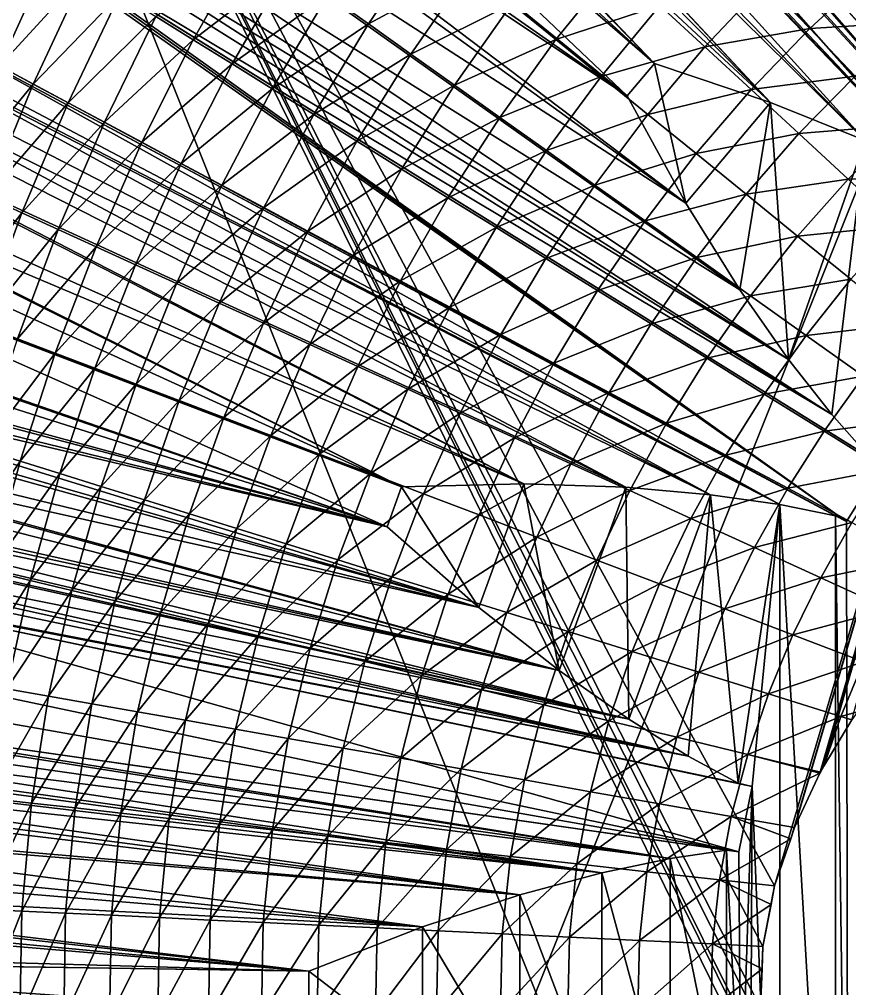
# Model space of a CAD drawing. Header units: inches. Extents: x 62 to 1153, y 3 to 780.
# Drawn here: x 1104.33 to 1114.76, y 747.37 to 759.55 of the extents above; entities that cross this region are included whole.
import ezdxf

# ---------------------------------------------------------------- set-up
doc = ezdxf.new("R2010")
doc.units = ezdxf.units.IN
doc.header["$MEASUREMENT"] = 0
doc.layers.add('ConstLine', color=6, linetype='Continuous')
doc.layers.add('ObjLayer', color=2, linetype='Continuous')

msp = doc.modelspace()

# ---------------------------------------------------------------- linework, layer by layer
at = {"layer": 'ConstLine'}
for points in [[(1120.817, 772.324), (1100.817, 722.324), (1100.817, 772.324)], [(1100.817, 722.324), (1120.817, 772.324), (1120.817, 722.324)], [(1120.817, 722.324, 4), (1100.817, 772.324, 4), (1100.817, 722.324, 4)], [(1100.817, 772.324, 4), (1120.817, 722.324, 4), (1113.931, 745.614, 4)], [(1100.817, 772.324, 4), (1113.931, 745.614, 4), (1113.79, 746.133, 4)], [(1100.817, 772.324, 4), (1113.79, 746.133, 4), (1113.731, 746.362, 4)], [(1100.817, 772.324, 4), (1113.731, 746.362, 4), (1113.673, 746.852, 4)], [(1100.817, 772.324, 4), (1113.673, 746.852, 4), (1113.641, 747.129, 4)], [(1100.817, 772.324, 4), (1113.819, 748.659, 4), (1120.817, 772.324, 4)], [(1113.819, 748.659, 4), (1100.817, 772.324, 4), (1113.672, 747.9, 4)], [(1113.672, 747.9, 4), (1100.817, 772.324, 4), (1113.641, 747.129, 4)], [(1120.817, 772.324, 4), (1113.819, 748.659, 4), (1114.021, 749.252, 4)], [(1120.817, 772.324, 4), (1114.021, 749.252, 4), (1114.067, 749.392, 4)], [(1120.817, 772.324, 4), (1114.067, 749.392, 4), (1114.387, 750.076, 4)], [(1120.817, 772.324, 4), (1114.387, 750.076, 4), (1114.394, 750.091, 4)], [(1120.817, 772.324, 4), (1114.394, 750.091, 4), (1114.437, 750.166, 4)], [(1120.817, 772.324, 4), (1114.437, 750.166, 4), (1114.788, 750.749, 4)], [(1108.994, 770.409, 23.092), (1117.427, 758.837, 36.5), (1117.151, 759.868, 36.5)], [(1108.994, 770.409, 23.092), (1109, 769.448, 22.194), (1117.427, 758.837, 36.5)], [(1109, 769.448, 22.194), (1109.034, 769.089, 21.834), (1117.702, 758.001, 36.5)], [(1109, 769.448, 22.194), (1117.702, 758.001, 36.5), (1117.427, 758.837, 36.5)], [(1109.034, 769.089, 21.834), (1109.072, 768.663, 21.401), (1117.702, 758.001, 36.5)], [(1109.072, 768.663, 21.401), (1117.961, 757.337, 36.5), (1117.702, 758.001, 36.5)], [(1109.072, 768.663, 21.401), (1109.134, 768.584, 21.261), (1117.961, 757.337, 36.5)], [(1117.414, 756.674, 36.5), (1109.134, 768.584, 21.261), (1108.925, 768.36, 21.31)], [(1109.134, 768.584, 21.261), (1118.074, 757.194, 36.5), (1117.961, 757.337, 36.5)], [(1118.074, 757.194, 36.5), (1109.134, 768.584, 21.261), (1117.414, 756.674, 36.5)], [(1117.414, 756.674, 36.5), (1108.925, 768.36, 21.31), (1108.519, 767.929, 21.402)], [(1117.414, 756.674, 36.5), (1108.519, 767.929, 21.402), (1107.931, 767.252, 21.579)], [(1114.958, 758.028, 36.5), (1106.469, 767.396, 23.735), (1105.886, 767.314, 24.571)], [(1115.925, 757.576, 36.5), (1106.495, 767.397, 23.696), (1106.469, 767.396, 23.735)], [(1114.958, 758.028, 36.5), (1115.925, 757.576, 36.5), (1106.469, 767.396, 23.735)], [(1115.925, 757.576, 36.5), (1106.537, 767.399, 23.63), (1106.495, 767.397, 23.696)], [(1115.925, 757.576, 36.5), (1106.664, 767.401, 23.442), (1106.537, 767.399, 23.63)], [(1115.925, 757.576, 36.5), (1107.185, 767.397, 22.703), (1106.664, 767.401, 23.442)], [(1115.925, 757.576, 36.5), (1107.237, 767.396, 22.632), (1107.185, 767.397, 22.703)], [(1116.7, 757.161, 36.5), (1107.37, 767.377, 22.44), (1107.237, 767.396, 22.632)], [(1115.925, 757.576, 36.5), (1116.7, 757.161, 36.5), (1107.237, 767.396, 22.632)], [(1114.958, 758.028, 36.5), (1105.886, 767.314, 24.571), (1105.601, 767.265, 25.001)], [(1116.7, 757.161, 36.5), (1107.809, 767.319, 21.791), (1107.37, 767.377, 22.44)], [(1116.7, 757.161, 36.5), (1107.882, 767.307, 21.688), (1107.809, 767.319, 21.791)], [(1107.882, 767.307, 21.688), (1117.31, 756.79, 36.5), (1107.931, 767.252, 21.579)], [(1116.7, 757.161, 36.5), (1117.31, 756.79, 36.5), (1107.882, 767.307, 21.688)], [(1113.765, 758.506, 36.5), (1105.226, 767.166, 25.523), (1104.631, 766.991, 26.39)], [(1113.765, 758.506, 36.5), (1105.577, 767.258, 25.034), (1105.226, 767.166, 25.523)], [(1113.765, 758.506, 36.5), (1105.601, 767.265, 25.001), (1105.577, 767.258, 25.034)], [(1113.765, 758.506, 36.5), (1114.958, 758.028, 36.5), (1105.601, 767.265, 25.001)], [(1107.931, 767.252, 21.579), (1117.31, 756.79, 36.5), (1117.414, 756.674, 36.5)], [(1112.31, 758.998, 36.5), (1104.549, 766.959, 26.501), (1103.909, 766.667, 27.455)], [(1112.31, 758.998, 36.5), (1104.568, 766.967, 26.475), (1104.549, 766.959, 26.501)], [(1112.31, 758.998, 36.5), (1104.631, 766.991, 26.39), (1104.568, 766.967, 26.475)], [(1112.31, 758.998, 36.5), (1113.765, 758.506, 36.5), (1104.631, 766.991, 26.39)], [(1112.31, 758.998, 36.5), (1103.909, 766.667, 27.455), (1103.614, 766.52, 27.916)], [(1111.967, 758.589, 36.5), (1103.614, 766.52, 27.916), (1103.179, 765.741, 28.041)], [(1112.31, 758.998, 36.5), (1103.614, 766.52, 27.916), (1111.967, 758.589, 36.5)], [(1103.179, 765.741, 28.041), (1103.195, 764.728, 27.108), (1111.967, 758.589, 36.5)], [(1103.195, 764.728, 27.108), (1103.197, 764.434, 26.833), (1111.967, 758.589, 36.5)], [(1103.197, 764.434, 26.833), (1112.704, 757.241, 36.5), (1111.967, 758.589, 36.5)], [(1103.197, 764.434, 26.833), (1103.225, 764.105, 26.494), (1112.704, 757.241, 36.5)], [(1103.225, 764.105, 26.494), (1103.287, 763.315, 25.673), (1112.704, 757.241, 36.5)], [(1103.287, 763.315, 25.673), (1113.382, 756.15, 36.5), (1112.704, 757.241, 36.5)], [(1103.287, 763.315, 25.673), (1103.451, 762.365, 24.603), (1113.382, 756.15, 36.5)], [(1103.451, 762.365, 24.603), (1113.995, 755.275, 36.5), (1113.382, 756.15, 36.5)], [(1103.451, 762.365, 24.603), (1103.584, 761.845, 23.941), (1113.995, 755.275, 36.5)], [(1103.584, 761.845, 23.941), (1103.648, 761.591, 23.616), (1113.995, 755.275, 36.5)], [(1103.648, 761.591, 23.616), (1114.538, 754.584, 36.5), (1113.995, 755.275, 36.5)], [(1103.648, 761.591, 23.616), (1103.734, 761.348, 23.269), (1114.538, 754.584, 36.5)], [(1103.734, 761.348, 23.269), (1103.866, 760.978, 22.739), (1114.538, 754.584, 36.5)], [(1115.009, 754.049, 36.5), (1103.866, 760.978, 22.739), (1103.934, 760.935, 22.582)], [(1103.866, 760.978, 22.739), (1115.009, 754.049, 36.5), (1114.538, 754.584, 36.5)], [(1114.722, 753.238, 36.5), (1103.934, 760.935, 22.582), (1103.918, 760.905, 22.586)], [(1115.009, 754.049, 36.5), (1103.934, 760.935, 22.582), (1115.164, 753.953, 36.5)], [(1115.164, 753.953, 36.5), (1103.934, 760.935, 22.582), (1114.722, 753.238, 36.5)], [(1114.722, 753.238, 36.5), (1103.901, 760.867, 22.591), (1103.232, 759.419, 22.795)], [(1114.722, 753.238, 36.5), (1103.918, 760.905, 22.586), (1103.901, 760.867, 22.591)], [(1104.321, 760.655, 21.692), (1104.73, 760.401, 20.82), (1103.669, 759.184, 21.813)], [(1109.467, 760.599, 14.606), (1108.716, 759.494, 14.692), (1108.203, 759.859, 15.541)], [(1109.467, 760.599, 14.606), (1109.984, 760.178, 13.772), (1108.716, 759.494, 14.692)], [(1107.227, 760.555, 17.246), (1106.514, 759.294, 17.349), (1106.044, 759.586, 18.215)], [(1107.227, 760.555, 17.246), (1107.707, 760.213, 16.392), (1106.514, 759.294, 17.349)], [(1104.73, 760.401, 20.82), (1104.077, 758.966, 20.936), (1103.669, 759.184, 21.813)], [(1104.73, 760.401, 20.82), (1105.153, 760.139, 19.95), (1104.077, 758.966, 20.936)], [(1107.707, 760.213, 16.392), (1107.001, 758.992, 16.485), (1106.514, 759.294, 17.349)], [(1107.707, 760.213, 16.392), (1108.203, 759.859, 15.541), (1107.001, 758.992, 16.485)], [(1111.83, 760.235, 12.056), (1111.07, 759.297, 12.114), (1110.518, 759.745, 12.942)], [(1112.378, 759.728, 11.248), (1111.07, 759.297, 12.114), (1111.83, 760.235, 12.056)], [(1105.153, 760.139, 19.95), (1104.5, 758.739, 20.06), (1104.077, 758.966, 20.936)], [(1105.153, 760.139, 19.95), (1105.591, 759.867, 19.082), (1104.5, 758.739, 20.06)], [(1109.984, 760.178, 13.772), (1109.247, 759.116, 13.845), (1108.716, 759.494, 14.692)], [(1109.984, 760.178, 13.772), (1110.518, 759.745, 12.942), (1109.247, 759.116, 13.845)], [(1115.04, 760.157, 9.585), (1114.26, 759.435, 9.618), (1113.706, 760.016, 10.404)], [(1115.576, 759.517, 8.819), (1114.26, 759.435, 9.618), (1115.04, 760.157, 9.585)], [(1113.706, 760.016, 10.404), (1112.942, 759.207, 10.442), (1112.378, 759.728, 11.248)], [(1114.26, 759.435, 9.618), (1112.942, 759.207, 10.442), (1113.706, 760.016, 10.404)], [(1105.591, 759.867, 19.082), (1104.94, 758.504, 19.184), (1104.5, 758.739, 20.06)], [(1105.591, 759.867, 19.082), (1106.044, 759.586, 18.215), (1104.94, 758.504, 19.184)], [(1108.203, 759.859, 15.541), (1107.505, 758.679, 15.622), (1107.001, 758.992, 16.485)], [(1108.203, 759.859, 15.541), (1108.716, 759.494, 14.692), (1107.505, 758.679, 15.622)], [(1110.518, 759.745, 12.942), (1109.796, 758.725, 13), (1109.247, 759.116, 13.845)], [(1111.07, 759.297, 12.114), (1109.796, 758.725, 13), (1110.518, 759.745, 12.942)], [(1112.378, 759.728, 11.248), (1111.639, 758.834, 11.29), (1111.07, 759.297, 12.114)], [(1112.942, 759.207, 10.442), (1111.639, 758.834, 11.29), (1112.378, 759.728, 11.248)], [(1106.044, 759.586, 18.215), (1105.396, 758.259, 18.308), (1104.94, 758.504, 19.184)], [(1106.044, 759.586, 18.215), (1106.514, 759.294, 17.349), (1105.396, 758.259, 18.308)], [(1108.716, 759.494, 14.692), (1108.028, 758.355, 14.761), (1107.505, 758.679, 15.622)], [(1108.716, 759.494, 14.692), (1109.247, 759.116, 13.845), (1108.028, 758.355, 14.761)], [(1115.576, 759.517, 8.819), (1114.83, 758.837, 8.836), (1114.26, 759.435, 9.618)], [(1113.884, 753.452, 36.5), (1103.166, 759.415, 22.923), (1102.788, 759.303, 23.592)], [(1113.884, 753.452, 36.5), (1114.584, 753.312, 36.5), (1103.166, 759.415, 22.923)], [(1114.584, 753.312, 36.5), (1103.219, 759.387, 22.8), (1103.166, 759.415, 22.923)], [(1114.722, 753.238, 36.5), (1103.232, 759.419, 22.795), (1103.219, 759.387, 22.8)], [(1114.584, 753.312, 36.5), (1114.722, 753.238, 36.5), (1103.219, 759.387, 22.8)], [(1114.26, 759.435, 9.618), (1113.524, 758.67, 9.641), (1112.942, 759.207, 10.442)], [(1114.83, 758.837, 8.836), (1113.524, 758.67, 9.641), (1114.26, 759.435, 9.618)], [(1113.014, 753.577, 36.5), (1102.624, 759.249, 23.9), (1102.282, 759.099, 24.502)], [(1113.884, 753.452, 36.5), (1102.673, 759.265, 23.81), (1102.624, 759.249, 23.9)], [(1113.014, 753.577, 36.5), (1113.884, 753.452, 36.5), (1102.624, 759.249, 23.9)], [(1113.884, 753.452, 36.5), (1102.788, 759.303, 23.592), (1102.673, 759.265, 23.81)], [(1106.514, 759.294, 17.349), (1105.869, 758.006, 17.434), (1105.396, 758.259, 18.308)], [(1106.514, 759.294, 17.349), (1107.001, 758.992, 16.485), (1105.869, 758.006, 17.434)], [(1111.07, 759.297, 12.114), (1110.364, 758.32, 12.158), (1109.796, 758.725, 13)], [(1111.639, 758.834, 11.29), (1110.364, 758.32, 12.158), (1111.07, 759.297, 12.114)], [(1109.247, 759.116, 13.845), (1108.57, 758.019, 13.901), (1108.028, 758.355, 14.761)], [(1109.247, 759.116, 13.845), (1109.796, 758.725, 13), (1108.57, 758.019, 13.901)], [(1112.942, 759.207, 10.442), (1112.227, 758.357, 10.469), (1111.639, 758.834, 11.29)], [(1113.524, 758.67, 9.641), (1112.227, 758.357, 10.469), (1112.942, 759.207, 10.442)], [(1113.014, 753.577, 36.5), (1102.282, 759.099, 24.502), (1102.005, 758.966, 25.022)], [(1107.001, 758.992, 16.485), (1106.361, 757.742, 16.559), (1105.869, 758.006, 17.434)], [(1107.001, 758.992, 16.485), (1107.505, 758.679, 15.622), (1106.361, 757.742, 16.559)], [(1112.704, 757.241, 36.5), (1112.31, 758.998, 36.5), (1111.967, 758.589, 36.5)], [(1112.31, 758.998, 36.5), (1112.704, 757.241, 36.5), (1113.765, 758.506, 36.5)], [(1111.95, 753.67, 36.5), (1102.005, 758.966, 25.022), (1101.779, 758.834, 25.417)], [(1111.95, 753.67, 36.5), (1113.014, 753.577, 36.5), (1102.005, 758.966, 25.022)], [(1104.077, 758.966, 20.936), (1104.5, 758.739, 20.06), (1103.496, 757.512, 21.031)], [(1111.95, 753.67, 36.5), (1101.779, 758.834, 25.417), (1101.318, 758.545, 26.27)], [(1111.639, 758.834, 11.29), (1110.952, 757.902, 11.318), (1110.364, 758.32, 12.158)], [(1112.227, 758.357, 10.469), (1110.952, 757.902, 11.318), (1111.639, 758.834, 11.29)], [(1114.83, 758.837, 8.836), (1114.124, 758.116, 8.843), (1113.524, 758.67, 9.641)], [(1115.416, 758.222, 8.058), (1114.124, 758.116, 8.843), (1114.83, 758.837, 8.836)], [(1104.5, 758.739, 20.06), (1103.918, 757.319, 20.148), (1103.496, 757.512, 21.031)], [(1104.5, 758.739, 20.06), (1104.94, 758.504, 19.184), (1103.918, 757.319, 20.148)], [(1107.505, 758.679, 15.622), (1106.871, 757.469, 15.685), (1106.361, 757.742, 16.559)], [(1107.505, 758.679, 15.622), (1108.028, 758.355, 14.761), (1106.871, 757.469, 15.685)], [(1109.796, 758.725, 13), (1109.131, 757.67, 13.042), (1108.57, 758.019, 13.901)], [(1109.796, 758.725, 13), (1110.364, 758.32, 12.158), (1109.131, 757.67, 13.042)], [(1113.524, 758.67, 9.641), (1112.834, 757.864, 9.651), (1112.227, 758.357, 10.469)], [(1114.124, 758.116, 8.843), (1112.834, 757.864, 9.651), (1113.524, 758.67, 9.641)], [(1110.666, 753.712, 36.5), (1101.286, 758.521, 26.327), (1100.807, 758.125, 27.256)], [(1110.666, 753.712, 36.5), (1101.318, 758.545, 26.27), (1101.286, 758.521, 26.327)], [(1110.666, 753.712, 36.5), (1111.95, 753.67, 36.5), (1101.318, 758.545, 26.27)], [(1104.94, 758.504, 19.184), (1104.358, 757.118, 19.265), (1103.918, 757.319, 20.148)], [(1104.94, 758.504, 19.184), (1105.396, 758.259, 18.308), (1104.358, 757.118, 19.265)], [(1113.765, 758.506, 36.5), (1112.704, 757.241, 36.5), (1113.382, 756.15, 36.5)], [(1113.765, 758.506, 36.5), (1113.382, 756.15, 36.5), (1113.995, 755.275, 36.5)], [(1113.765, 758.506, 36.5), (1113.995, 755.275, 36.5), (1114.958, 758.028, 36.5)], [(1105.396, 758.259, 18.308), (1104.815, 756.91, 18.382), (1104.358, 757.118, 19.265)], [(1105.396, 758.259, 18.308), (1105.869, 758.006, 17.434), (1104.815, 756.91, 18.382)], [(1108.028, 758.355, 14.761), (1107.401, 757.185, 14.811), (1106.871, 757.469, 15.685)], [(1108.028, 758.355, 14.761), (1108.57, 758.019, 13.901), (1107.401, 757.185, 14.811)], [(1110.364, 758.32, 12.158), (1109.714, 757.309, 12.185), (1109.131, 757.67, 13.042)], [(1110.952, 757.902, 11.318), (1109.714, 757.309, 12.185), (1110.364, 758.32, 12.158)], [(1112.227, 758.357, 10.469), (1111.56, 757.469, 10.481), (1110.952, 757.902, 11.318)], [(1112.834, 757.864, 9.651), (1111.56, 757.469, 10.481), (1112.227, 758.357, 10.469)], [(1115.416, 758.222, 8.058), (1114.742, 757.544, 8.048), (1114.124, 758.116, 8.843)], [(1116.019, 757.59, 7.283), (1114.742, 757.544, 8.048), (1115.416, 758.222, 8.058)], [(1110.666, 753.712, 36.5), (1100.807, 758.125, 27.256), (1100.614, 757.956, 27.651)], [(1108.57, 758.019, 13.901), (1107.952, 756.89, 13.938), (1107.401, 757.185, 14.811)], [(1108.57, 758.019, 13.901), (1109.131, 757.67, 13.042), (1107.952, 756.89, 13.938)], [(1114.124, 758.116, 8.843), (1113.461, 757.354, 8.837), (1112.834, 757.864, 9.651)], [(1114.742, 757.544, 8.048), (1113.461, 757.354, 8.837), (1114.124, 758.116, 8.843)], [(1114.958, 758.028, 36.5), (1113.995, 755.275, 36.5), (1114.538, 754.584, 36.5)], [(1114.958, 758.028, 36.5), (1114.538, 754.584, 36.5), (1115.009, 754.049, 36.5)], [(1109.131, 753.676, 36.5), (1100.596, 757.937, 27.688), (1100.341, 757.683, 28.178)], [(1109.131, 753.676, 36.5), (1100.614, 757.956, 27.651), (1100.596, 757.937, 27.688)], [(1109.131, 753.676, 36.5), (1110.666, 753.712, 36.5), (1100.614, 757.956, 27.651)], [(1105.869, 758.006, 17.434), (1105.291, 756.693, 17.497), (1104.815, 756.91, 18.382)], [(1105.869, 758.006, 17.434), (1106.361, 757.742, 16.559), (1105.291, 756.693, 17.497)], [(1110.952, 757.902, 11.318), (1110.318, 756.934, 11.331), (1109.714, 757.309, 12.185)], [(1111.56, 757.469, 10.481), (1110.318, 756.934, 11.331), (1110.952, 757.902, 11.318)], [(1112.834, 757.864, 9.651), (1112.19, 757.021, 9.648), (1111.56, 757.469, 10.481)], [(1113.461, 757.354, 8.837), (1112.19, 757.021, 9.648), (1112.834, 757.864, 9.651)], [(1109.131, 753.676, 36.5), (1100.341, 757.683, 28.178), (1099.902, 757.219, 29.075)], [(1106.361, 757.742, 16.559), (1105.786, 756.466, 16.613), (1105.291, 756.693, 17.497)], [(1106.361, 757.742, 16.559), (1106.871, 757.469, 15.685), (1105.786, 756.466, 16.613)], [(1109.131, 757.67, 13.042), (1108.524, 756.583, 13.066), (1107.952, 756.89, 13.938)], [(1109.131, 757.67, 13.042), (1109.714, 757.309, 12.185), (1108.524, 756.583, 13.066)], [(1114.742, 757.544, 8.048), (1114.108, 756.828, 8.027), (1113.461, 757.354, 8.837)], [(1115.38, 756.955, 7.258), (1114.108, 756.828, 8.027), (1114.742, 757.544, 8.048)], [(1116.019, 757.59, 7.283), (1115.38, 756.955, 7.258), (1114.742, 757.544, 8.048)], [(1106.871, 757.469, 15.685), (1106.301, 756.231, 15.728), (1105.786, 756.466, 16.613)], [(1106.871, 757.469, 15.685), (1107.401, 757.185, 14.811), (1106.301, 756.231, 15.728)], [(1111.56, 757.469, 10.481), (1110.944, 756.546, 10.479), (1110.318, 756.934, 11.331)], [(1112.19, 757.021, 9.648), (1110.944, 756.546, 10.479), (1111.56, 757.469, 10.481)], [(1103.918, 757.319, 20.148), (1104.358, 757.118, 19.265), (1103.407, 755.881, 20.216)], [(1109.714, 757.309, 12.185), (1109.119, 756.264, 12.195), (1108.524, 756.583, 13.066)], [(1109.714, 757.309, 12.185), (1110.318, 756.934, 11.331), (1109.119, 756.264, 12.195)], [(1113.461, 757.354, 8.837), (1112.841, 756.557, 8.818), (1112.19, 757.021, 9.648)], [(1114.108, 756.828, 8.027), (1112.841, 756.557, 8.818), (1113.461, 757.354, 8.837)], [(1108.949, 753.175, 36.5), (1099.885, 757.2, 29.113), (1099.688, 756.389, 29.182)], [(1109.131, 753.676, 36.5), (1099.902, 757.219, 29.075), (1099.885, 757.2, 29.113)], [(1109.131, 753.676, 36.5), (1099.885, 757.2, 29.113), (1108.949, 753.175, 36.5)], [(1107.401, 757.185, 14.811), (1106.837, 755.986, 14.843), (1106.301, 756.231, 15.728)], [(1107.401, 757.185, 14.811), (1107.952, 756.89, 13.938), (1106.837, 755.986, 14.843)], [(1104.358, 757.118, 19.265), (1103.845, 755.713, 19.326), (1103.407, 755.881, 20.216)], [(1104.358, 757.118, 19.265), (1104.815, 756.91, 18.382), (1103.845, 755.713, 19.326)], [(1110.318, 756.934, 11.331), (1109.737, 755.933, 11.326), (1109.119, 756.264, 12.195)], [(1110.944, 756.546, 10.479), (1109.737, 755.933, 11.326), (1110.318, 756.934, 11.331)], [(1112.19, 757.021, 9.648), (1111.593, 756.143, 9.63), (1110.944, 756.546, 10.479)], [(1112.841, 756.557, 8.818), (1111.593, 756.143, 9.63), (1112.19, 757.021, 9.648)], [(1115.38, 756.955, 7.258), (1114.778, 756.284, 7.221), (1114.108, 756.828, 8.027)], [(1104.815, 756.91, 18.382), (1104.303, 755.538, 18.434), (1103.845, 755.713, 19.326)], [(1104.815, 756.91, 18.382), (1105.291, 756.693, 17.497), (1104.303, 755.538, 18.434)], [(1107.952, 756.89, 13.938), (1107.395, 755.732, 13.957), (1106.837, 755.986, 14.843)], [(1107.952, 756.89, 13.938), (1108.524, 756.583, 13.066), (1107.395, 755.732, 13.957)], [(1114.108, 756.828, 8.027), (1113.516, 756.076, 7.993), (1112.841, 756.557, 8.818)], [(1114.778, 756.284, 7.221), (1113.516, 756.076, 7.993), (1114.108, 756.828, 8.027)], [(1105.291, 756.693, 17.497), (1104.779, 755.356, 17.541), (1104.303, 755.538, 18.434)], [(1105.291, 756.693, 17.497), (1105.786, 756.466, 16.613), (1104.779, 755.356, 17.541)], [(1108.524, 756.583, 13.066), (1107.976, 755.466, 13.072), (1107.395, 755.732, 13.957)], [(1108.524, 756.583, 13.066), (1109.119, 756.264, 12.195), (1107.976, 755.466, 13.072)], [(1112.841, 756.557, 8.818), (1112.267, 755.725, 8.785), (1111.593, 756.143, 9.63)], [(1113.516, 756.076, 7.993), (1112.267, 755.725, 8.785), (1112.841, 756.557, 8.818)], [(1105.786, 756.466, 16.613), (1105.276, 755.166, 16.647), (1104.779, 755.356, 17.541)], [(1105.786, 756.466, 16.613), (1106.301, 756.231, 15.728), (1105.276, 755.166, 16.647)], [(1110.944, 756.546, 10.479), (1110.379, 755.59, 10.459), (1109.737, 755.933, 11.326)], [(1111.593, 756.143, 9.63), (1110.379, 755.59, 10.459), (1110.944, 756.546, 10.479)], [(1108.949, 753.175, 36.5), (1099.688, 756.389, 29.182), (1099.695, 756.353, 29.138)], [(1108.949, 753.175, 36.5), (1099.695, 756.353, 29.138), (1099.75, 756.091, 28.821)], [(1106.301, 756.231, 15.728), (1105.795, 754.968, 15.752), (1105.276, 755.166, 16.647)], [(1106.301, 756.231, 15.728), (1106.837, 755.986, 14.843), (1105.795, 754.968, 15.752)], [(1109.119, 756.264, 12.195), (1108.581, 755.19, 12.188), (1107.976, 755.466, 13.072)], [(1109.119, 756.264, 12.195), (1109.737, 755.933, 11.326), (1108.581, 755.19, 12.188)], [(1114.778, 756.284, 7.221), (1114.214, 755.579, 7.172), (1113.516, 756.076, 7.993)], [(1115.469, 755.723, 6.42), (1114.214, 755.579, 7.172), (1114.778, 756.284, 7.221)], [(1108.949, 753.175, 36.5), (1099.75, 756.091, 28.821), (1099.836, 755.646, 28.273)], [(1111.593, 756.143, 9.63), (1111.046, 755.232, 9.596), (1110.379, 755.59, 10.459)], [(1112.267, 755.725, 8.785), (1111.046, 755.232, 9.596), (1111.593, 756.143, 9.63)], [(1113.516, 756.076, 7.993), (1112.965, 755.291, 7.944), (1112.267, 755.725, 8.785)], [(1114.214, 755.579, 7.172), (1112.965, 755.291, 7.944), (1113.516, 756.076, 7.993)], [(1106.837, 755.986, 14.843), (1106.335, 754.762, 14.855), (1105.795, 754.968, 15.752)], [(1106.837, 755.986, 14.843), (1107.395, 755.732, 13.957), (1106.335, 754.762, 14.855)], [(1109.737, 755.933, 11.326), (1109.21, 754.902, 11.305), (1108.581, 755.19, 12.188)], [(1109.737, 755.933, 11.326), (1110.379, 755.59, 10.459), (1109.21, 754.902, 11.305)], [(1107.395, 755.732, 13.957), (1106.899, 754.546, 13.958), (1106.335, 754.762, 14.855)], [(1107.395, 755.732, 13.957), (1107.976, 755.466, 13.072), (1106.899, 754.546, 13.958)], [(1112.267, 755.725, 8.785), (1111.739, 754.861, 8.735), (1111.046, 755.232, 9.596)], [(1112.965, 755.291, 7.944), (1111.739, 754.861, 8.735), (1112.267, 755.725, 8.785)], [(1115.469, 755.723, 6.42), (1114.936, 755.065, 6.356), (1114.214, 755.579, 7.172)], [(1108.949, 753.175, 36.5), (1099.836, 755.646, 28.273), (1099.852, 755.574, 28.186)], [(1108.949, 753.175, 36.5), (1099.852, 755.574, 28.186), (1099.892, 755.381, 27.951)], [(1110.379, 755.59, 10.459), (1109.866, 754.603, 10.424), (1109.21, 754.902, 11.305)], [(1111.046, 755.232, 9.596), (1109.866, 754.603, 10.424), (1110.379, 755.59, 10.459)], [(1114.214, 755.579, 7.172), (1113.689, 754.842, 7.108), (1112.965, 755.291, 7.944)], [(1114.936, 755.065, 6.356), (1113.689, 754.842, 7.108), (1114.214, 755.579, 7.172)], [(1104.303, 755.538, 18.434), (1104.779, 755.356, 17.541), (1103.859, 754.147, 18.468)], [(1107.976, 755.466, 13.072), (1107.487, 754.322, 13.061), (1106.899, 754.546, 13.958)], [(1107.976, 755.466, 13.072), (1108.581, 755.19, 12.188), (1107.487, 754.322, 13.061)], [(1108.949, 753.175, 36.5), (1099.892, 755.381, 27.951), (1099.911, 755.298, 27.853)], [(1104.779, 755.356, 17.541), (1104.336, 753.999, 17.566), (1103.859, 754.147, 18.468)], [(1104.779, 755.356, 17.541), (1105.276, 755.166, 16.647), (1104.336, 753.999, 17.566)], [(1108.949, 753.175, 36.5), (1099.911, 755.298, 27.853), (1110.102, 752.161, 36.5)], [(1110.102, 752.161, 36.5), (1099.911, 755.298, 27.853), (1099.978, 755.07, 27.542)], [(1111.046, 755.232, 9.596), (1110.549, 754.291, 9.546), (1109.866, 754.603, 10.424)], [(1111.739, 754.861, 8.735), (1110.549, 754.291, 9.546), (1111.046, 755.232, 9.596)], [(1112.965, 755.291, 7.944), (1112.459, 754.475, 7.88), (1111.739, 754.861, 8.735)], [(1113.689, 754.842, 7.108), (1112.459, 754.475, 7.88), (1112.965, 755.291, 7.944)], [(1105.276, 755.166, 16.647), (1104.835, 753.844, 16.663), (1104.336, 753.999, 17.566)], [(1105.276, 755.166, 16.647), (1105.795, 754.968, 15.752), (1104.835, 753.844, 16.663)], [(1108.581, 755.19, 12.188), (1108.101, 754.087, 12.164), (1107.487, 754.322, 13.061)], [(1108.581, 755.19, 12.188), (1109.21, 754.902, 11.305), (1108.101, 754.087, 12.164)], [(1110.102, 752.161, 36.5), (1099.978, 755.07, 27.542), (1100.006, 754.971, 27.405)], [(1110.102, 752.161, 36.5), (1100.006, 754.971, 27.405), (1100.124, 754.586, 26.887)], [(1105.795, 754.968, 15.752), (1105.355, 753.682, 15.758), (1104.835, 753.844, 16.663)], [(1105.795, 754.968, 15.752), (1106.335, 754.762, 14.855), (1105.355, 753.682, 15.758)], [(1114.936, 755.065, 6.356), (1114.44, 754.376, 6.278), (1113.689, 754.842, 7.108)], [(1115.684, 754.533, 5.545), (1114.44, 754.376, 6.278), (1114.936, 755.065, 6.356)], [(1109.21, 754.902, 11.305), (1108.741, 753.843, 11.267), (1108.101, 754.087, 12.164)], [(1109.21, 754.902, 11.305), (1109.866, 754.603, 10.424), (1108.741, 753.843, 11.267)], [(1111.739, 754.861, 8.735), (1111.259, 753.967, 8.671), (1110.549, 754.291, 9.546)], [(1112.459, 754.475, 7.88), (1111.259, 753.967, 8.671), (1111.739, 754.861, 8.735)], [(1113.689, 754.842, 7.108), (1113.207, 754.074, 7.03), (1112.459, 754.475, 7.88)], [(1114.44, 754.376, 6.278), (1113.207, 754.074, 7.03), (1113.689, 754.842, 7.108)], [(1106.335, 754.762, 14.855), (1105.899, 753.513, 14.851), (1105.355, 753.682, 15.758)], [(1106.335, 754.762, 14.855), (1106.899, 754.546, 13.958), (1105.899, 753.513, 14.851)], [(1109.866, 754.603, 10.424), (1109.408, 753.588, 10.373), (1108.741, 753.843, 11.267)], [(1109.866, 754.603, 10.424), (1110.549, 754.291, 9.546), (1109.408, 753.588, 10.373)], [(1110.102, 752.161, 36.5), (1100.124, 754.586, 26.887), (1100.187, 754.37, 26.591)], [(1106.899, 754.546, 13.958), (1106.467, 753.336, 13.943), (1105.899, 753.513, 14.851)], [(1106.899, 754.546, 13.958), (1107.487, 754.322, 13.061), (1106.467, 753.336, 13.943)], [(1115.684, 754.533, 5.545), (1115.218, 753.893, 5.454), (1114.44, 754.376, 6.278)], [(1110.102, 752.161, 36.5), (1100.187, 754.37, 26.591), (1111.112, 751.367, 36.5)], [(1111.112, 751.367, 36.5), (1100.187, 754.37, 26.591), (1100.2, 754.334, 26.534)], [(1112.459, 754.475, 7.88), (1111.998, 753.629, 7.802), (1111.259, 753.967, 8.671)], [(1113.207, 754.074, 7.03), (1111.998, 753.629, 7.802), (1112.459, 754.475, 7.88)], [(1114.44, 754.376, 6.278), (1113.983, 753.658, 6.186), (1113.207, 754.074, 7.03)], [(1115.218, 753.893, 5.454), (1113.983, 753.658, 6.186), (1114.44, 754.376, 6.278)], [(1111.112, 751.367, 36.5), (1100.2, 754.334, 26.534), (1100.281, 754.13, 26.221)], [(1107.487, 754.322, 13.061), (1107.061, 753.151, 13.034), (1106.467, 753.336, 13.943)], [(1107.487, 754.322, 13.061), (1108.101, 754.087, 12.164), (1107.061, 753.151, 13.034)], [(1110.549, 754.291, 9.546), (1110.104, 753.322, 9.481), (1109.408, 753.588, 10.373)], [(1111.259, 753.967, 8.671), (1110.104, 753.322, 9.481), (1110.549, 754.291, 9.546)], [(1111.112, 751.367, 36.5), (1100.281, 754.13, 26.221), (1100.419, 753.771, 25.66)], [(1103.859, 754.147, 18.468), (1104.336, 753.999, 17.566), (1103.488, 752.737, 18.484)], [(1104.336, 753.999, 17.566), (1103.965, 752.621, 17.575), (1103.488, 752.737, 18.484)], [(1104.336, 753.999, 17.566), (1104.835, 753.844, 16.663), (1103.965, 752.621, 17.575)], [(1108.101, 754.087, 12.164), (1107.682, 752.959, 12.125), (1107.061, 753.151, 13.034)], [(1108.101, 754.087, 12.164), (1108.741, 753.843, 11.267), (1107.682, 752.959, 12.125)], [(1113.207, 754.074, 7.03), (1112.767, 753.278, 6.938), (1111.998, 753.629, 7.802)], [(1113.983, 753.658, 6.186), (1112.767, 753.278, 6.938), (1113.207, 754.074, 7.03)], [(1111.259, 753.967, 8.671), (1110.829, 753.045, 8.594), (1110.104, 753.322, 9.481)], [(1111.998, 753.629, 7.802), (1110.829, 753.045, 8.594), (1111.259, 753.967, 8.671)], [(1115.218, 753.893, 5.454), (1114.789, 753.226, 5.35), (1113.983, 753.658, 6.186)], [(1114.722, 753.238, 36.5), (1114.744, 741.417, 36.5), (1115.164, 753.953, 36.5)], [(1115.164, 753.953, 36.5), (1114.744, 741.417, 36.5), (1115.142, 740.677, 36.5)], [(1111.112, 751.367, 36.5), (1100.419, 753.771, 25.66), (1100.45, 753.696, 25.545)], [(1104.835, 753.844, 16.663), (1104.464, 752.5, 16.663), (1103.965, 752.621, 17.575)], [(1104.835, 753.844, 16.663), (1105.355, 753.682, 15.758), (1104.464, 752.5, 16.663)], [(1108.741, 753.843, 11.267), (1108.33, 752.757, 11.217), (1107.682, 752.959, 12.125)], [(1108.741, 753.843, 11.267), (1109.408, 753.588, 10.373), (1108.33, 752.757, 11.217)], [(1111.112, 751.367, 36.5), (1100.45, 753.696, 25.545), (1100.486, 753.605, 25.405)], [(1105.355, 753.682, 15.758), (1104.986, 752.374, 15.749), (1104.464, 752.5, 16.663)], [(1105.355, 753.682, 15.758), (1105.899, 753.513, 14.851), (1104.986, 752.374, 15.749)], [(1110.102, 752.161, 36.5), (1109.131, 753.676, 36.5), (1108.949, 753.175, 36.5)], [(1109.131, 753.676, 36.5), (1110.102, 752.161, 36.5), (1110.666, 753.712, 36.5)], [(1110.666, 753.712, 36.5), (1110.102, 752.161, 36.5), (1111.112, 751.367, 36.5)], [(1110.666, 753.712, 36.5), (1111.112, 751.367, 36.5), (1111.95, 753.67, 36.5)], [(1111.998, 753.629, 7.802), (1111.586, 752.756, 7.711), (1110.829, 753.045, 8.594)], [(1111.95, 753.67, 36.5), (1111.112, 751.367, 36.5), (1111.987, 750.755, 36.5)], [(1112.767, 753.278, 6.938), (1111.586, 752.756, 7.711), (1111.998, 753.629, 7.802)], [(1111.95, 753.67, 36.5), (1111.987, 750.755, 36.5), (1113.014, 753.577, 36.5)], [(1113.983, 753.658, 6.186), (1113.567, 752.913, 6.082), (1112.767, 753.278, 6.938)], [(1114.789, 753.226, 5.35), (1113.567, 752.913, 6.082), (1113.983, 753.658, 6.186)], [(1111.112, 751.367, 36.5), (1100.486, 753.605, 25.405), (1111.987, 750.755, 36.5)], [(1111.987, 750.755, 36.5), (1100.486, 753.605, 25.405), (1100.565, 753.446, 25.121)], [(1105.899, 753.513, 14.851), (1105.532, 752.241, 14.833), (1104.986, 752.374, 15.749)], [(1105.899, 753.513, 14.851), (1106.467, 753.336, 13.943), (1105.532, 752.241, 14.833)], [(1109.408, 753.588, 10.373), (1109.007, 752.546, 10.31), (1108.33, 752.757, 11.217)], [(1109.408, 753.588, 10.373), (1110.104, 753.322, 9.481), (1109.007, 752.546, 10.31)], [(1113.014, 753.577, 36.5), (1111.987, 750.755, 36.5), (1112.734, 750.291, 36.5)], [(1113.014, 753.577, 36.5), (1112.734, 750.291, 36.5), (1113.36, 749.949, 36.5)], [(1113.014, 753.577, 36.5), (1113.36, 749.949, 36.5), (1113.884, 753.452, 36.5)], [(1111.987, 750.755, 36.5), (1100.565, 753.446, 25.121), (1100.645, 753.292, 24.851)], [(1113.884, 753.452, 36.5), (1113.36, 749.949, 36.5), (1113.538, 749.911, 36.5)], [(1113.884, 753.452, 36.5), (1113.538, 749.911, 36.5), (1113.884, 741.191, 36.5)], [(1113.884, 753.452, 36.5), (1113.884, 741.191, 36.5), (1114.584, 741.332, 36.5)], [(1113.884, 753.452, 36.5), (1114.584, 741.332, 36.5), (1114.584, 753.312, 36.5)], [(1111.987, 750.755, 36.5), (1100.645, 753.292, 24.851), (1100.664, 753.253, 24.781)], [(1106.467, 753.336, 13.943), (1106.104, 752.102, 13.915), (1105.532, 752.241, 14.833)], [(1106.467, 753.336, 13.943), (1107.061, 753.151, 13.034), (1106.104, 752.102, 13.915)], [(1110.104, 753.322, 9.481), (1109.715, 752.326, 9.406), (1109.007, 752.546, 10.31)], [(1110.104, 753.322, 9.481), (1110.829, 753.045, 8.594), (1109.715, 752.326, 9.406)], [(1112.767, 753.278, 6.938), (1112.374, 752.455, 6.835), (1111.586, 752.756, 7.711)], [(1113.567, 752.913, 6.082), (1112.374, 752.455, 6.835), (1112.767, 753.278, 6.938)], [(1114.584, 753.312, 36.5), (1114.584, 741.332, 36.5), (1114.744, 741.417, 36.5)], [(1114.584, 753.312, 36.5), (1114.744, 741.417, 36.5), (1114.722, 753.238, 36.5)], [(1111.987, 750.755, 36.5), (1100.664, 753.253, 24.781), (1100.804, 752.992, 24.331)], [(1107.061, 753.151, 13.034), (1106.702, 751.957, 12.996), (1106.104, 752.102, 13.915)], [(1107.061, 753.151, 13.034), (1107.682, 752.959, 12.125), (1106.702, 751.957, 12.996)], [(1114.789, 753.226, 5.35), (1114.399, 752.533, 5.234), (1113.567, 752.913, 6.082)], [(1115.626, 752.778, 4.522), (1114.399, 752.533, 5.234), (1114.789, 753.226, 5.35)], [(1110.829, 753.045, 8.594), (1110.453, 752.097, 8.506), (1109.715, 752.326, 9.406)], [(1111.586, 752.756, 7.711), (1110.453, 752.097, 8.506), (1110.829, 753.045, 8.594)], [(1111.987, 750.755, 36.5), (1100.804, 752.992, 24.331), (1112.734, 750.291, 36.5)], [(1112.734, 750.291, 36.5), (1100.804, 752.992, 24.331), (1100.864, 752.901, 24.145)], [(1112.734, 750.291, 36.5), (1100.864, 752.901, 24.145), (1100.943, 752.78, 23.896)], [(1107.682, 752.959, 12.125), (1107.328, 751.805, 12.076), (1106.702, 751.957, 12.996)], [(1107.682, 752.959, 12.125), (1108.33, 752.757, 11.217), (1107.328, 751.805, 12.076)], [(1113.567, 752.913, 6.082), (1113.194, 752.141, 5.967), (1112.374, 752.455, 6.835)], [(1114.399, 752.533, 5.234), (1113.194, 752.141, 5.967), (1113.567, 752.913, 6.082)], [(1112.734, 750.291, 36.5), (1100.943, 752.78, 23.896), (1101.104, 752.543, 23.422)], [(1115.626, 752.778, 4.522), (1115.262, 752.139, 4.396), (1114.399, 752.533, 5.234)], [(1108.33, 752.757, 11.217), (1107.983, 751.646, 11.157), (1107.328, 751.805, 12.076)], [(1108.33, 752.757, 11.217), (1109.007, 752.546, 10.31), (1107.983, 751.646, 11.157)], [(1111.586, 752.756, 7.711), (1111.224, 751.857, 7.611), (1110.453, 752.097, 8.506)], [(1112.374, 752.455, 6.835), (1111.224, 751.857, 7.611), (1111.586, 752.756, 7.711)], [(1112.734, 750.291, 36.5), (1101.104, 752.543, 23.422), (1101.117, 752.523, 23.38)], [(1103.965, 752.621, 17.575), (1104.464, 752.5, 16.663), (1103.67, 751.226, 17.572)], [(1109.007, 752.546, 10.31), (1108.669, 751.48, 10.239), (1107.983, 751.646, 11.157)], [(1109.007, 752.546, 10.31), (1109.715, 752.326, 9.406), (1108.669, 751.48, 10.239)], [(1114.399, 752.533, 5.234), (1114.048, 751.815, 5.108), (1113.194, 752.141, 5.967)], [(1115.262, 752.139, 4.396), (1114.048, 751.815, 5.108), (1114.399, 752.533, 5.234)], [(1101.184, 752.509, 23.213), (1101.033, 751.69, 23.234), (1113.367, 749.089, 36.5)], [(1113.36, 749.949, 36.5), (1101.117, 752.523, 23.38), (1101.184, 752.509, 23.213)], [(1112.734, 750.291, 36.5), (1101.117, 752.523, 23.38), (1113.36, 749.949, 36.5)], [(1101.184, 752.509, 23.213), (1113.367, 749.089, 36.5), (1113.538, 749.911, 36.5)], [(1113.36, 749.949, 36.5), (1101.184, 752.509, 23.213), (1113.538, 749.911, 36.5)], [(1104.464, 752.5, 16.663), (1104.169, 751.138, 16.653), (1103.67, 751.226, 17.572)], [(1104.464, 752.5, 16.663), (1104.986, 752.374, 15.749), (1104.169, 751.138, 16.653)], [(1112.374, 752.455, 6.835), (1112.029, 751.607, 6.724), (1111.224, 751.857, 7.611)], [(1113.194, 752.141, 5.967), (1112.029, 751.607, 6.724), (1112.374, 752.455, 6.835)], [(1104.986, 752.374, 15.749), (1104.692, 751.045, 15.732), (1104.169, 751.138, 16.653)], [(1104.986, 752.374, 15.749), (1105.532, 752.241, 14.833), (1104.692, 751.045, 15.732)], [(1109.715, 752.326, 9.406), (1109.386, 751.306, 9.324), (1108.669, 751.48, 10.239)], [(1109.715, 752.326, 9.406), (1110.453, 752.097, 8.506), (1109.386, 751.306, 9.324)], [(1105.532, 752.241, 14.833), (1105.24, 750.949, 14.807), (1104.692, 751.045, 15.732)], [(1105.532, 752.241, 14.833), (1106.104, 752.102, 13.915), (1105.24, 750.949, 14.807)], [(1106.104, 752.102, 13.915), (1105.814, 750.848, 13.881), (1105.24, 750.949, 14.807)], [(1106.104, 752.102, 13.915), (1106.702, 751.957, 12.996), (1105.814, 750.848, 13.881)], [(1110.453, 752.097, 8.506), (1110.135, 751.124, 8.414), (1109.386, 751.306, 9.324)], [(1110.453, 752.097, 8.506), (1111.224, 751.857, 7.611), (1110.135, 751.124, 8.414)], [(1113.194, 752.141, 5.967), (1112.867, 751.346, 5.845), (1112.029, 751.607, 6.724)], [(1114.048, 751.815, 5.108), (1112.867, 751.346, 5.845), (1113.194, 752.141, 5.967)], [(1115.262, 752.139, 4.396), (1114.937, 751.476, 4.26), (1114.048, 751.815, 5.108)], [(1106.702, 751.957, 12.996), (1106.416, 750.741, 12.953), (1105.814, 750.848, 13.881)], [(1106.702, 751.957, 12.996), (1107.328, 751.805, 12.076), (1106.416, 750.741, 12.953)], [(1107.328, 751.805, 12.076), (1107.046, 750.63, 12.024), (1106.416, 750.741, 12.953)], [(1107.328, 751.805, 12.076), (1107.983, 751.646, 11.157), (1107.046, 750.63, 12.024)], [(1111.224, 751.857, 7.611), (1110.918, 750.934, 7.509), (1110.135, 751.124, 8.414)], [(1112.029, 751.607, 6.724), (1110.918, 750.934, 7.509), (1111.224, 751.857, 7.611)], [(1114.048, 751.815, 5.108), (1113.741, 751.074, 4.977), (1112.867, 751.346, 5.845)], [(1114.937, 751.476, 4.26), (1113.741, 751.074, 4.977), (1114.048, 751.815, 5.108)], [(1101.033, 751.69, 23.234), (1100.972, 751.27, 23.261), (1113.367, 749.089, 36.5)], [(1107.983, 751.646, 11.157), (1107.706, 750.514, 11.096), (1107.046, 750.63, 12.024)], [(1107.983, 751.646, 11.157), (1108.669, 751.48, 10.239), (1107.706, 750.514, 11.096)], [(1112.029, 751.607, 6.724), (1111.737, 750.736, 6.611), (1110.918, 750.934, 7.509)], [(1112.867, 751.346, 5.845), (1111.737, 750.736, 6.611), (1112.029, 751.607, 6.724)], [(1108.669, 751.48, 10.239), (1108.398, 750.392, 10.169), (1107.706, 750.514, 11.096)], [(1108.669, 751.48, 10.239), (1109.386, 751.306, 9.324), (1108.398, 750.392, 10.169)], [(1114.937, 751.476, 4.26), (1114.652, 750.791, 4.121), (1113.741, 751.074, 4.977)], [(1114.937, 751.476, 4.26), (1114.862, 750.849, 4), (1114.652, 750.791, 4.121)], [(1112.867, 751.346, 5.845), (1112.591, 750.529, 5.723), (1111.737, 750.736, 6.611)], [(1113.741, 751.074, 4.977), (1112.591, 750.529, 5.723), (1112.867, 751.346, 5.845)], [(1100.972, 751.27, 23.261), (1100.912, 750.867, 23.286), (1113.367, 749.089, 36.5)], [(1109.386, 751.306, 9.324), (1109.123, 750.264, 9.245), (1108.398, 750.392, 10.169)], [(1109.386, 751.306, 9.324), (1110.135, 751.124, 8.414), (1109.123, 750.264, 9.245)], [(1104.169, 751.138, 16.653), (1104.692, 751.045, 15.732), (1103.957, 749.759, 16.639)], [(1110.135, 751.124, 8.414), (1109.881, 750.13, 8.325), (1109.123, 750.264, 9.245)], [(1110.135, 751.124, 8.414), (1110.918, 750.934, 7.509), (1109.881, 750.13, 8.325)], [(1113.741, 751.074, 4.977), (1113.482, 750.312, 4.847), (1112.591, 750.529, 5.723)], [(1114.652, 750.791, 4.121), (1113.482, 750.312, 4.847), (1113.741, 751.074, 4.977)], [(1104.692, 751.045, 15.732), (1104.48, 749.701, 15.712), (1103.957, 749.759, 16.639)], [(1104.692, 751.045, 15.732), (1105.24, 750.949, 14.807), (1104.48, 749.701, 15.712)], [(1105.24, 750.949, 14.807), (1105.029, 749.639, 14.781), (1104.48, 749.701, 15.712)], [(1105.24, 750.949, 14.807), (1105.814, 750.848, 13.881), (1105.029, 749.639, 14.781)], [(1112.507, 749.004, 36.5), (1100.816, 750.839, 23.518), (1100.63, 750.696, 23.93)], [(1112.507, 749.004, 36.5), (1100.861, 750.875, 23.416), (1100.816, 750.839, 23.518)], [(1112.507, 749.004, 36.5), (1113.212, 749.111, 36.5), (1100.861, 750.875, 23.416)], [(1113.212, 749.111, 36.5), (1100.912, 750.867, 23.286), (1100.861, 750.875, 23.416)], [(1113.212, 749.111, 36.5), (1113.367, 749.089, 36.5), (1100.912, 750.867, 23.286)], [(1105.814, 750.848, 13.881), (1105.605, 749.575, 13.849), (1105.029, 749.639, 14.781)], [(1105.814, 750.848, 13.881), (1106.416, 750.741, 12.953), (1105.605, 749.575, 13.849)], [(1110.918, 750.934, 7.509), (1110.674, 749.991, 7.412), (1109.881, 750.13, 8.325)], [(1110.918, 750.934, 7.509), (1111.737, 750.736, 6.611), (1110.674, 749.991, 7.412)], [(1114.862, 750.849, 4), (1114.788, 750.749, 4), (1114.652, 750.791, 4.121)], [(1106.416, 750.741, 12.953), (1106.209, 749.508, 12.914), (1105.605, 749.575, 13.849)], [(1106.416, 750.741, 12.953), (1107.046, 750.63, 12.024), (1106.209, 749.508, 12.914)], [(1111.737, 750.736, 6.611), (1111.503, 749.844, 6.506), (1110.674, 749.991, 7.412)], [(1112.591, 750.529, 5.723), (1111.503, 749.844, 6.506), (1111.737, 750.736, 6.611)], [(1114.652, 750.791, 4.121), (1114.394, 750.091, 4), (1113.482, 750.312, 4.847)], [(1114.394, 750.091, 4), (1114.652, 750.791, 4.121), (1114.437, 750.166, 4)], [(1114.788, 750.749, 4), (1114.437, 750.166, 4), (1114.652, 750.791, 4.121)], [(1112.507, 749.004, 36.5), (1100.63, 750.696, 23.93), (1100.434, 750.538, 24.392)], [(1107.046, 750.63, 12.024), (1106.843, 749.437, 11.979), (1106.209, 749.508, 12.914)], [(1107.046, 750.63, 12.024), (1107.706, 750.514, 11.096), (1106.843, 749.437, 11.979)], [(1111.646, 748.824, 36.5), (1100.434, 750.538, 24.392), (1100.3, 750.407, 24.699)], [(1111.646, 748.824, 36.5), (1112.507, 749.004, 36.5), (1100.434, 750.538, 24.392)], [(1107.706, 750.514, 11.096), (1107.507, 749.363, 11.044), (1106.843, 749.437, 11.979)], [(1107.706, 750.514, 11.096), (1108.398, 750.392, 10.169), (1107.507, 749.363, 11.044)], [(1112.591, 750.529, 5.723), (1112.37, 749.692, 5.611), (1111.503, 749.844, 6.506)], [(1113.482, 750.312, 4.847), (1112.37, 749.692, 5.611), (1112.591, 750.529, 5.723)], [(1111.646, 748.824, 36.5), (1100.242, 750.35, 24.832), (1100.085, 750.191, 25.209)], [(1111.646, 748.824, 36.5), (1100.3, 750.407, 24.699), (1100.242, 750.35, 24.832)], [(1108.398, 750.392, 10.169), (1108.203, 749.285, 10.11), (1107.507, 749.363, 11.044)], [(1108.398, 750.392, 10.169), (1109.123, 750.264, 9.245), (1108.203, 749.285, 10.11)], [(1109.123, 750.264, 9.245), (1108.933, 749.204, 9.179), (1108.203, 749.285, 10.11)], [(1109.123, 750.264, 9.245), (1109.881, 750.13, 8.325), (1108.933, 749.204, 9.179)], [(1113.482, 750.312, 4.847), (1113.274, 749.532, 4.728), (1112.37, 749.692, 5.611)], [(1113.482, 750.312, 4.847), (1114.387, 750.076, 4), (1113.274, 749.532, 4.728)], [(1114.387, 750.076, 4), (1113.482, 750.312, 4.847), (1114.394, 750.091, 4)], [(1111.646, 748.824, 36.5), (1100.085, 750.191, 25.209), (1099.97, 750.068, 25.504)], [(1109.881, 750.13, 8.325), (1109.697, 749.119, 8.253), (1108.933, 749.204, 9.179)], [(1109.881, 750.13, 8.325), (1110.674, 749.991, 7.412), (1109.697, 749.119, 8.253)], [(1110.615, 748.547, 36.5), (1099.97, 750.068, 25.504), (1099.88, 749.953, 25.732)], [(1110.615, 748.547, 36.5), (1111.646, 748.824, 36.5), (1099.97, 750.068, 25.504)], [(1110.674, 749.991, 7.412), (1110.498, 749.029, 7.333), (1109.697, 749.119, 8.253)], [(1110.674, 749.991, 7.412), (1111.503, 749.844, 6.506), (1110.498, 749.029, 7.333)], [(1114.387, 750.076, 4), (1114.067, 749.392, 4), (1113.274, 749.532, 4.728)], [(1110.615, 748.547, 36.5), (1099.806, 749.856, 25.927), (1099.541, 749.506, 26.629)], [(1110.615, 748.547, 36.5), (1099.88, 749.953, 25.732), (1099.806, 749.856, 25.927)], [(1113.367, 749.089, 36.5), (1113.392, 745.558, 36.5), (1113.538, 749.911, 36.5)], [(1113.538, 749.911, 36.5), (1113.392, 745.558, 36.5), (1113.513, 744.727, 36.5)], [(1113.513, 744.727, 36.5), (1113.884, 741.191, 36.5), (1113.538, 749.911, 36.5)], [(1103.957, 749.759, 16.639), (1104.48, 749.701, 15.712), (1103.836, 748.368, 16.629)], [(1111.503, 749.844, 6.506), (1111.335, 748.936, 6.421), (1110.498, 749.029, 7.333)], [(1112.37, 749.692, 5.611), (1111.335, 748.936, 6.421), (1111.503, 749.844, 6.506)], [(1104.48, 749.701, 15.712), (1104.36, 748.344, 15.697), (1103.836, 748.368, 16.629)], [(1104.48, 749.701, 15.712), (1105.029, 749.639, 14.781), (1104.36, 748.344, 15.697)], [(1105.029, 749.639, 14.781), (1104.909, 748.317, 14.763), (1104.36, 748.344, 15.697)], [(1105.029, 749.639, 14.781), (1105.605, 749.575, 13.849), (1104.909, 748.317, 14.763)], [(1112.37, 749.692, 5.611), (1112.211, 748.838, 5.52), (1111.335, 748.936, 6.421)], [(1113.274, 749.532, 4.728), (1112.211, 748.838, 5.52), (1112.37, 749.692, 5.611)], [(1110.615, 748.547, 36.5), (1099.541, 749.506, 26.629), (1099.499, 749.448, 26.746)], [(1105.605, 749.575, 13.849), (1105.486, 748.29, 13.827), (1104.909, 748.317, 14.763)], [(1105.605, 749.575, 13.849), (1106.209, 749.508, 12.914), (1105.486, 748.29, 13.827)], [(1106.209, 749.508, 12.914), (1106.091, 748.261, 12.888), (1105.486, 748.29, 13.827)], [(1106.209, 749.508, 12.914), (1106.843, 749.437, 11.979), (1106.091, 748.261, 12.888)], [(1113.274, 749.532, 4.728), (1113.125, 748.736, 4.633), (1112.211, 748.838, 5.52)], [(1113.274, 749.532, 4.728), (1114.021, 749.252, 4), (1113.125, 748.736, 4.633)], [(1114.021, 749.252, 4), (1113.274, 749.532, 4.728), (1114.067, 749.392, 4)], [(1109.394, 748.147, 36.5), (1099.499, 749.448, 26.746), (1099.331, 749.178, 27.208)], [(1109.394, 748.147, 36.5), (1110.615, 748.547, 36.5), (1099.499, 749.448, 26.746)], [(1106.843, 749.437, 11.979), (1106.726, 748.231, 11.949), (1106.091, 748.261, 12.888)], [(1106.843, 749.437, 11.979), (1107.507, 749.363, 11.044), (1106.726, 748.231, 11.949)], [(1107.507, 749.363, 11.044), (1107.393, 748.199, 11.01), (1106.726, 748.231, 11.949)], [(1107.507, 749.363, 11.044), (1108.203, 749.285, 10.11), (1107.393, 748.199, 11.01)], [(1108.203, 749.285, 10.11), (1108.092, 748.166, 10.072), (1107.393, 748.199, 11.01)], [(1108.203, 749.285, 10.11), (1108.933, 749.204, 9.179), (1108.092, 748.166, 10.072)], [(1114.021, 749.252, 4), (1113.819, 748.659, 4), (1113.125, 748.736, 4.633)], [(1109.394, 748.147, 36.5), (1099.331, 749.178, 27.208), (1099.215, 748.991, 27.526)], [(1108.933, 749.204, 9.179), (1108.824, 748.131, 9.137), (1108.092, 748.166, 10.072)], [(1108.933, 749.204, 9.179), (1109.697, 749.119, 8.253), (1108.824, 748.131, 9.137)], [(1109.697, 749.119, 8.253), (1109.592, 748.094, 8.207), (1108.824, 748.131, 9.137)], [(1109.697, 749.119, 8.253), (1110.498, 749.029, 7.333), (1109.592, 748.094, 8.207)], [(1110.498, 749.029, 7.333), (1110.397, 748.056, 7.283), (1109.592, 748.094, 8.207)], [(1110.498, 749.029, 7.333), (1111.335, 748.936, 6.421), (1110.397, 748.056, 7.283)], [(1111.646, 748.824, 36.5), (1112.507, 745.64, 36.5), (1112.507, 749.004, 36.5)], [(1112.507, 749.004, 36.5), (1113.212, 745.532, 36.5), (1113.212, 749.111, 36.5)], [(1112.507, 749.004, 36.5), (1112.507, 745.64, 36.5), (1113.212, 745.532, 36.5)], [(1113.212, 749.111, 36.5), (1113.212, 745.532, 36.5), (1113.392, 745.558, 36.5)], [(1113.212, 749.111, 36.5), (1113.392, 745.558, 36.5), (1113.367, 749.089, 36.5)], [(1109.394, 748.147, 36.5), (1099.215, 748.991, 27.526), (1099.024, 748.671, 28.08)], [(1111.335, 748.936, 6.421), (1111.239, 748.016, 6.368), (1110.397, 748.056, 7.283)], [(1111.335, 748.936, 6.421), (1112.211, 748.838, 5.52), (1111.239, 748.016, 6.368)], [(1110.615, 748.547, 36.5), (1111.646, 745.82, 36.5), (1111.646, 748.824, 36.5)], [(1112.211, 748.838, 5.52), (1112.119, 747.974, 5.465), (1111.239, 748.016, 6.368)], [(1111.646, 748.824, 36.5), (1111.646, 745.82, 36.5), (1112.507, 745.64, 36.5)], [(1113.125, 748.736, 4.633), (1112.119, 747.974, 5.465), (1112.211, 748.838, 5.52)], [(1107.964, 747.589, 36.5), (1099.024, 748.671, 28.08), (1098.987, 748.599, 28.184)], [(1107.964, 747.589, 36.5), (1109.394, 748.147, 36.5), (1099.024, 748.671, 28.08)], [(1113.125, 748.736, 4.633), (1113.04, 747.93, 4.575), (1112.119, 747.974, 5.465)], [(1113.125, 748.736, 4.633), (1113.775, 748.425, 4), (1113.04, 747.93, 4.575)], [(1113.775, 748.425, 4), (1113.125, 748.736, 4.633), (1113.819, 748.659, 4)], [(1113.819, 748.659, 4), (1113.672, 747.9, 4), (1113.775, 748.425, 4)], [(1107.964, 747.589, 36.5), (1098.987, 748.599, 28.184), (1098.911, 748.441, 28.421)], [(1109.394, 748.147, 36.5), (1110.615, 746.096, 36.5), (1110.615, 748.547, 36.5)], [(1110.615, 748.547, 36.5), (1110.615, 746.096, 36.5), (1111.646, 745.82, 36.5)], [(1107.964, 747.589, 36.5), (1098.911, 748.441, 28.421), (1098.873, 748.356, 28.55)], [(1113.775, 748.425, 4), (1113.672, 747.9, 4), (1113.04, 747.93, 4.575)], [(1107.964, 747.589, 36.5), (1098.873, 748.356, 28.55), (1098.642, 747.852, 29.313)], [(1103.836, 748.368, 16.629), (1104.36, 748.344, 15.697), (1103.812, 746.973, 16.626)], [(1104.36, 748.344, 15.697), (1104.335, 746.981, 15.694), (1103.812, 746.973, 16.626)], [(1104.36, 748.344, 15.697), (1104.909, 748.317, 14.763), (1104.335, 746.981, 15.694)], [(1104.909, 748.317, 14.763), (1104.885, 746.99, 14.759), (1104.335, 746.981, 15.694)], [(1104.909, 748.317, 14.763), (1105.486, 748.29, 13.827), (1104.885, 746.99, 14.759)], [(1105.486, 748.29, 13.827), (1105.462, 746.999, 13.822), (1104.885, 746.99, 14.759)], [(1105.486, 748.29, 13.827), (1106.091, 748.261, 12.888), (1105.462, 746.999, 13.822)], [(1106.091, 748.261, 12.888), (1106.067, 747.008, 12.883), (1105.462, 746.999, 13.822)], [(1106.091, 748.261, 12.888), (1106.726, 748.231, 11.949), (1106.067, 747.008, 12.883)], [(1106.726, 748.231, 11.949), (1106.703, 747.019, 11.943), (1106.067, 747.008, 12.883)], [(1106.726, 748.231, 11.949), (1107.393, 748.199, 11.01), (1106.703, 747.019, 11.943)], [(1107.393, 748.199, 11.01), (1107.37, 747.029, 11.003), (1106.703, 747.019, 11.943)], [(1107.393, 748.199, 11.01), (1108.092, 748.166, 10.072), (1107.37, 747.029, 11.003)], [(1108.092, 748.166, 10.072), (1108.069, 747.04, 10.064), (1107.37, 747.029, 11.003)], [(1107.964, 747.589, 36.5), (1109.394, 746.496, 36.5), (1109.394, 748.147, 36.5)], [(1108.092, 748.166, 10.072), (1108.824, 748.131, 9.137), (1108.069, 747.04, 10.064)], [(1109.394, 748.147, 36.5), (1109.394, 746.496, 36.5), (1110.615, 746.096, 36.5)], [(1108.824, 748.131, 9.137), (1108.802, 747.052, 9.128), (1108.069, 747.04, 10.064)], [(1108.824, 748.131, 9.137), (1109.592, 748.094, 8.207), (1108.802, 747.052, 9.128)], [(1109.592, 748.094, 8.207), (1109.571, 747.064, 8.197), (1108.802, 747.052, 9.128)], [(1109.592, 748.094, 8.207), (1110.397, 748.056, 7.283), (1109.571, 747.064, 8.197)], [(1110.397, 748.056, 7.283), (1110.376, 747.077, 7.273), (1109.571, 747.064, 8.197)], [(1110.397, 748.056, 7.283), (1111.239, 748.016, 6.368), (1110.376, 747.077, 7.273)], [(1111.239, 748.016, 6.368), (1111.219, 747.09, 6.357), (1110.376, 747.077, 7.273)], [(1111.239, 748.016, 6.368), (1112.119, 747.974, 5.465), (1111.219, 747.09, 6.357)], [(1112.119, 747.974, 5.465), (1112.101, 747.104, 5.453), (1111.219, 747.09, 6.357)], [(1113.04, 747.93, 4.575), (1112.101, 747.104, 5.453), (1112.119, 747.974, 5.465)], [(1113.04, 747.93, 4.575), (1113.022, 747.119, 4.562), (1112.101, 747.104, 5.453)], [(1113.04, 747.93, 4.575), (1113.661, 747.619, 4), (1113.022, 747.119, 4.562)], [(1113.661, 747.619, 4), (1113.04, 747.93, 4.575), (1113.672, 747.9, 4)], [(1113.672, 747.9, 4), (1113.641, 747.129, 4), (1113.661, 747.619, 4)], [(1107.964, 747.589, 36.5), (1098.642, 747.852, 29.313), (1098.588, 747.729, 29.5)], [(1107.964, 747.055, 36.5), (1098.588, 747.729, 29.5), (1098.581, 746.914, 29.495)], [(1107.964, 747.589, 36.5), (1098.588, 747.729, 29.5), (1107.964, 747.055, 36.5)], [(1109.394, 746.496, 36.5), (1107.964, 747.589, 36.5), (1107.964, 747.055, 36.5)], [(1113.661, 747.619, 4), (1113.641, 747.129, 4), (1113.022, 747.119, 4.562)]]:
    msp.add_3dface(points, dxfattribs=at)
at = {"layer": 'ObjLayer'}
for p, q in [((1103.614, 766.52, 27.916), (1112.31, 758.998, 36.5)), ((1111.967, 758.589, 36.5), (1103.179, 765.741, 28.041)), ((1115.164, 753.953, 36.5), (1103.934, 760.935, 22.582)), ((1114.722, 753.238, 36.5), (1103.219, 759.387, 22.8)), ((1111.967, 758.589, 36.5), (1112.31, 758.998, 36.5)), ((1112.31, 758.998, 36.5), (1113.765, 758.506, 36.5)), ((1112.704, 757.241, 36.5), (1111.967, 758.589, 36.5)), ((1113.765, 758.506, 36.5), (1114.958, 758.028, 36.5)), ((1099.885, 757.2, 29.113), (1109.131, 753.676, 36.5)), ((1113.382, 756.15, 36.5), (1112.704, 757.241, 36.5)), ((1108.949, 753.175, 36.5), (1099.688, 756.389, 29.182)), ((1113.995, 755.275, 36.5), (1113.382, 756.15, 36.5)), ((1114.538, 754.584, 36.5), (1113.995, 755.275, 36.5)), ((1115.009, 754.049, 36.5), (1114.538, 754.584, 36.5)), ((1114.722, 753.238, 36.5), (1115.164, 753.953, 36.5)), ((1108.949, 753.175, 36.5), (1109.131, 753.676, 36.5)), ((1109.131, 753.676, 36.5), (1110.666, 753.712, 36.5)), ((1110.666, 753.712, 36.5), (1111.95, 753.67, 36.5)), ((1111.95, 753.67, 36.5), (1113.014, 753.577, 36.5)), ((1113.014, 753.577, 36.5), (1113.884, 753.452, 36.5)), ((1113.884, 753.452, 36.5), (1114.584, 753.312, 36.5)), ((1114.584, 753.312, 36.5), (1114.722, 753.238, 36.5)), ((1110.102, 752.161, 36.5), (1108.949, 753.175, 36.5)), ((1101.184, 752.509, 23.213), (1113.538, 749.911, 36.5)), ((1111.112, 751.367, 36.5), (1110.102, 752.161, 36.5)), ((1111.987, 750.755, 36.5), (1111.112, 751.367, 36.5)), ((1113.367, 749.089, 36.5), (1100.912, 750.867, 23.286)), ((1112.734, 750.291, 36.5), (1111.987, 750.755, 36.5)), ((1114.788, 750.749, 4), (1114.437, 750.166, 4)), ((1113.36, 749.949, 36.5), (1112.734, 750.291, 36.5)), ((1114.394, 750.091, 4), (1114.387, 750.076, 4)), ((1114.437, 750.166, 4), (1114.394, 750.091, 4)), ((1114.387, 750.076, 4), (1114.067, 749.392, 4)), ((1113.538, 749.911, 36.5), (1113.36, 749.949, 36.5)), ((1113.367, 749.089, 36.5), (1113.538, 749.911, 36.5)), ((1114.067, 749.392, 4), (1114.021, 749.252, 4)), ((1114.021, 749.252, 4), (1113.819, 748.659, 4)), ((1111.646, 748.824, 36.5), (1112.507, 749.004, 36.5)), ((1112.507, 749.004, 36.5), (1113.212, 749.111, 36.5)), ((1113.212, 749.111, 36.5), (1113.367, 749.089, 36.5)), ((1110.615, 748.547, 36.5), (1111.646, 748.824, 36.5)), ((1113.819, 748.659, 4), (1113.775, 748.425, 4)), ((1109.394, 748.147, 36.5), (1110.615, 748.547, 36.5)), ((1113.775, 748.425, 4), (1113.672, 747.9, 4)), ((1107.964, 747.589, 36.5), (1109.394, 748.147, 36.5)), ((1113.672, 747.9, 4), (1113.661, 747.619, 4)), ((1098.588, 747.729, 29.5), (1107.964, 747.589, 36.5)), ((1107.964, 747.055, 36.5), (1107.964, 747.589, 36.5)), ((1113.661, 747.619, 4), (1113.641, 747.129, 4))]:
    msp.add_line(p, q, dxfattribs=at)

doc.saveas('drawing.dxf')
